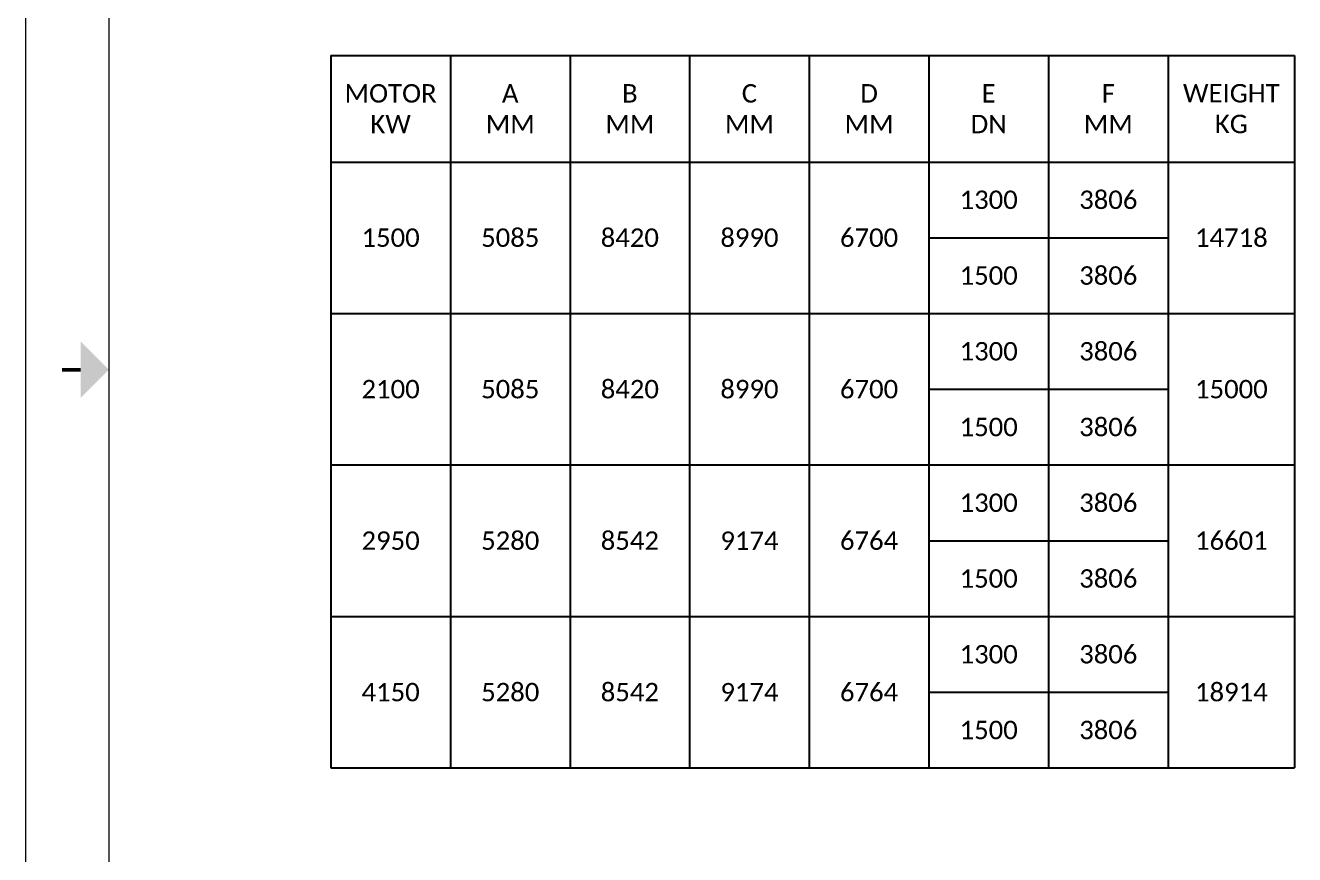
# Model space of a CAD drawing. Header units: millimetres. Extents: x -186 to 966092, y 1050 to 737262.
# Drawn here: x -186 to 311025, y 250243 to 453604 of the extents above; entities that cross this region are included whole.
import ezdxf
from ezdxf.enums import TextEntityAlignment as Align

# ---------------------------------------------------------------- set-up
doc = ezdxf.new("R2010")
doc.units = ezdxf.units.MM
doc.header["$LTSCALE"] = 25.4
doc.layers.add('Title Block', color=7, linetype='Continuous', lineweight=5)
doc.styles.add('ACANSTS', font='romans.shx', dxfattribs={"height": 25.4})
doc.styles.add('Roman', font='arial.ttf')
doc.styles.get("Standard").update_dxf_attribs({"font": 'arial.ttf'})

# ---------------------------------------------------------------- blocks, each defined once
blk = doc.blocks.new('LONE STAR BLOWER TITLE BLOCK (SIZE A)')
at = {"layer": 'Title Block', "lineweight": 15}
for p, q in [((0, 457.2), (0, 0)), ((12.7, 444.5), (12.7, 12.7))]:
    blk.add_line(p, q, dxfattribs=at)
at = {"layer": 'Title Block', "lineweight": 15, "const_width": 0.572}
blk.add_lwpolyline([(5.56, 228.6), (8.41, 228.6)], dxfattribs=at)
at = {"layer": 'Title Block', "lineweight": 15}
blk.add_solid([(8.41, 224.31), (8.41, 232.89), (12.7, 228.6)], dxfattribs=at)
at = {"layer": 'Title Block', "lineweight": 15, "style": 'ACANSTS'}
for tag, p, height in [('DRAWN_DATE', (402.66, 58.47), 3.43), ('DRAWN_BY', (375.45, 58.16), 3.43), ('DRAWING_SUBTITLE', (450.18, 50.21), 5.14), ('CHECKED_BY', (376.02, 49.37), 3.43), ('CHECK_DATE', (402.18, 49.5), 3.43), ('DRAWING_SUBTITLE', (450.12, 39.35), 5.14), ('ENGINEER', (375.87, 40.95), 3.43), ('ENG_DATE', (401.95, 40.92), 3.43), ('MANUFACTURING', (375.76, 32.38), 3.43), ('MFG_DATE', (401.98, 32.46), 3.43), ('CONTROL', (375.76, 23.81), 3.43), ('CONTROL_DATE', (401.98, 23.88), 3.43), ('CAGE_CODE', (455.36, 23.27), 3.43), ('MODEL_FILE_NAME', (230.14, 15.52), 3.43), ('APPROVED_BY', (375.47, 14.54), 3.43), ('APPROVAL_DATE', (401.77, 14.47), 3.43)]:
    blk.add_attdef(tag, p, '', height=height, dxfattribs=at)
at = {"layer": 'Title Block', "lineweight": 15, "style": 'Roman', "flags": 8}
for tag, height, p in [('DWG_NUMBER', 7.14, (484.29, 29.15)), ('SCALE', 3.43, (459.83, 17.88)), ('SHEETNUMBER', 3.43, (539.89, 17.88)), ('TOTA_SHEETS', 3.43, (556.11, 17.82))]:
    blk.add_attdef(tag, text='', height=height, dxfattribs=at).set_placement(p, align=Align.TOP_LEFT)
at = {"layer": 'Title Block', "lineweight": 15, "style": 'ACANSTS'}
blk.add_attdef('REVISION', text='', height=3.43, dxfattribs=at).set_placement((580.38, 22.69), align=Align.CENTER)
blk = doc.blocks.new('*T244')
at = {"linetype": 'ByBlock', "lineweight": -2, "transparency": 16777216}
for p, q in [((0, 0), (236322, 0)), ((0, 0), (0, -174744)), ((29329, 0), (29329, -174744)), ((58657, 0), (58657, -174744)), ((87986, 0), (87986, -174744)), ((117314, 0), (117314, -174744)), ((146643, 0), (146643, -44718)), ((175971, 0), (175971, -174744)), ((205300, 0), (205300, -174744)), ((236322, 0), (236322, -174744)), ((0, -26143), (236322, -26143)), ((146643, -44718), (205300, -44718)), ((0, -63293), (236322, -63293)), ((146643, -63293), (146643, -81868)), ((146643, -81868), (205300, -81868)), ((0, -100443), (236322, -100443)), ((146643, -100443), (146643, -119018)), ((146643, -119018), (205300, -119018)), ((0, -137594), (236322, -137594)), ((146643, -137594), (146643, -156169)), ((146643, -156169), (205300, -156169)), ((0, -174744), (236322, -174744))]:
    blk.add_line(p, q, dxfattribs=at)
at = {"color": 0, "linetype": 'ByBlock', "lineweight": -2, "transparency": 16777216}
for p, q in [((146643, -44718), (146643, -63293)), ((146643, -81868), (146643, -100443)), ((146643, -119018), (146643, -137594)), ((146643, -156169), (146643, -174744))]:
    blk.add_line(p, q, dxfattribs=at)
at = {"color": 0, "linetype": 'Continuous', "lineweight": 5, "transparency": 16777216, "char_height": 4515.56, "attachment_point": 5}
for s, insert, width in [('{\\fCalibri|b0|i0|c0;MOTOR^JKW', (14664, -13071), 24451.73), ('{\\fCalibri|b0|i0|c0;A^JMM', (43993, -13071), 24451.73), ('{\\fCalibri|b0|i0|c0;B^JMM', (73321, -13071), 24451.73), ('{\\fCalibri|b0|i0|c0;C^JMM', (102650, -13071), 24451.73), ('{\\fCalibri|b0|i0|c0;D^JMM', (131978, -13071), 24451.73), ('{\\fCalibri|b0|i0|c0;E^JDN', (161307, -13071), 24451.73), ('{\\fCalibri|b0|i0|c0;F^JMM', (190635, -13071), 24451.73), ('{\\fCalibri|b0|i0|c0;WEIGHT^JKG', (220811, -13071), 26145.07), ('{\\fCalibri|b0|i0|c0;1300', (161307, -35430), 24451.73), ('{\\fCalibri|b0|i0|c0;3806', (190635, -35430), 24451.73), ('{\\fCalibri|b0|i0|c0;1500', (14664, -44718), 24451.73), ('{\\fCalibri|b0|i0|c0;5085', (43993, -44718), 24451.73), ('{\\fCalibri|b0|i0|c0;8420', (73321, -44718), 24451.73), ('{\\fCalibri|b0|i0|c0;8990', (102650, -44718), 24451.73), ('{\\fCalibri|b0|i0|c0;6700', (131978, -44718), 24451.73), ('{\\fCalibri|b0|i0|c0;14718', (220811, -44718), 26145.07), ('{\\fCalibri|b0|i0|c0;1500', (161307, -54005), 24451.73), ('{\\fCalibri|b0|i0|c0;3806', (190635, -54005), 24451.73), ('{\\fCalibri|b0|i0|c0;1300', (161307, -72581), 24451.73), ('{\\fCalibri|b0|i0|c0;3806', (190635, -72581), 24451.73), ('{\\fCalibri|b0|i0|c0;2100', (14664, -81868), 24451.73), ('{\\fCalibri|b0|i0|c0;5085', (43993, -81868), 24451.73), ('{\\fCalibri|b0|i0|c0;8420', (73321, -81868), 24451.73), ('{\\fCalibri|b0|i0|c0;8990', (102650, -81868), 24451.73), ('{\\fCalibri|b0|i0|c0;6700', (131978, -81868), 24451.73), ('{\\fCalibri|b0|i0|c0;15000', (220811, -81868), 26145.07), ('{\\fCalibri|b0|i0|c0;1500', (161307, -91156), 24451.73), ('{\\fCalibri|b0|i0|c0;3806', (190635, -91156), 24451.73), ('{\\fCalibri|b0|i0|c0;1300', (161307, -109731), 24451.73), ('{\\fCalibri|b0|i0|c0;3806', (190635, -109731), 24451.73), ('{\\fCalibri|b0|i0|c0;2950', (14664, -119018), 24451.73), ('{\\fCalibri|b0|i0|c0;5280', (43993, -119018), 24451.73), ('{\\fCalibri|b0|i0|c0;8542', (73321, -119018), 24451.73), ('{\\fCalibri|b0|i0|c0;9174', (102650, -119018), 24451.73), ('{\\fCalibri|b0|i0|c0;6764', (131978, -119018), 24451.73), ('{\\fCalibri|b0|i0|c0;16601', (220811, -119018), 26145.07), ('{\\fCalibri|b0|i0|c0;1500', (161307, -128306), 24451.73), ('{\\fCalibri|b0|i0|c0;3806', (190635, -128306), 24451.73), ('{\\fCalibri|b0|i0|c0;1300', (161307, -146881), 24451.73), ('{\\fCalibri|b0|i0|c0;3806', (190635, -146881), 24451.73), ('{\\fCalibri|b0|i0|c0;4150', (14664, -156169), 24451.73), ('{\\fCalibri|b0|i0|c0;5280', (43993, -156169), 24451.73), ('{\\fCalibri|b0|i0|c0;8542', (73321, -156169), 24451.73), ('{\\fCalibri|b0|i0|c0;9174', (102650, -156169), 24451.73), ('{\\fCalibri|b0|i0|c0;6764', (131978, -156169), 24451.73), ('{\\fCalibri|b0|i0|c0;18914', (220811, -156169), 26145.07), ('{\\fCalibri|b0|i0|c0;1500', (161307, -165456), 24451.73), ('{\\fCalibri|b0|i0|c0;3806', (190635, -165456), 24451.73)]:
    blk.add_mtext(s, dxfattribs=dict(at, insert=insert, width=width))

msp = doc.modelspace()

# ---------------------------------------------------------------- block references
at = {"xscale": 1610.262423542551, "yscale": 1610.262423542551, "zscale": 1610.262423542551}
msp.add_blockref('LONE STAR BLOWER TITLE BLOCK (SIZE A)', (-185.91, 1049.85), dxfattribs=at)
msp.add_blockref('*T244', (74703.38, 446242.34))

doc.saveas('drawing.dxf')
